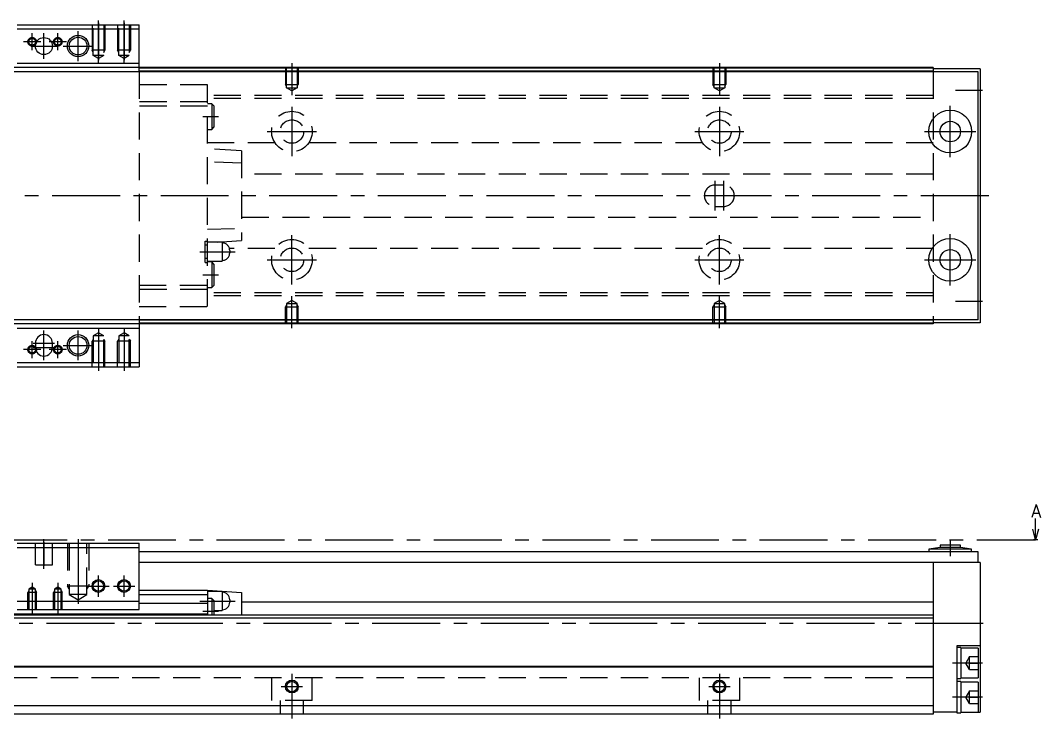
# Model space of a CAD drawing. Extents: x -2 to 720, y -8 to 279.
# Drawn here: x 481.3 to 719.9, y 9 to 172.3 of the extents above; entities that cross this region are included whole.
import ezdxf

# ---------------------------------------------------------------- set-up
doc = ezdxf.new("R2010")
doc.units = 0
doc.header["$LTSCALE"] = 0.5
doc.linetypes.add('CENTER', pattern=[50.8, 31.75, -6.35, 6.35, -6.35])
doc.linetypes.add('DASHED', pattern=[19.05, 12.7, -6.35])
for name, color, linetype in [('MSM_CENTER', 1, 'CENTER'), ('MSM_CONTINUOUS', 7, 'CONTINUOUS'), ('MSM_DASHED', 4, 'DASHED'), ('MSM_NARROW', 5, 'CONTINUOUS'), ('MSM_PART_NUMBER', 7, 'CONTINUOUS')]:
    doc.layers.add(name, color=color, linetype=linetype)
doc.styles.get("Standard").update_dxf_attribs({"font": 'txt.shx', "height": 3, "bigfont": 'bigfont.shx'})

msp = doc.modelspace()

# ---------------------------------------------------------------- linework, layer by layer
at = {"layer": 'MSM_CENTER'}
for p, q in [((499.51, 162.39), (499.51, 172.3)), ((505.51, 162.39), (505.51, 172.3)), ((494.76, 162.8), (494.76, 169.8)), ((499.51, 171.7), (499.51, 162.99)), ((505.51, 171.7), (505.51, 162.99)), ((486.01, 167.3), (482.01, 167.3)), ((484.01, 165.3), (484.01, 169.3)), ((486.76, 163.3), (486.76, 169.3)), ((486.76, 164.2), (486.76, 168.4)), ((492.01, 167.3), (488.01, 167.3)), ((490.01, 165.3), (490.01, 169.3)), ((494.76, 163.67), (494.76, 168.92)), ((483.76, 166.3), (489.76, 166.3)), ((484.66, 166.3), (488.86, 166.3)), ((491.26, 166.3), (498.26, 166.3)), ((492.14, 166.3), (497.39, 166.3)), ((544.76, 162.3), (544.76, 154.79)), ((644.76, 162.3), (644.76, 154.79)), ((700.01, 156), (706.26, 156)), ((544.76, 152.05), (544.76, 140.55)), ((644.76, 152.05), (644.76, 140.55)), ((698.76, 140.3), (698.76, 152.3)), ((523.94, 149.8), (527.59, 149.8)), ((539.01, 146.3), (550.51, 146.3)), ((639.01, 146.3), (650.51, 146.3)), ((692.76, 146.3), (704.76, 146.3)), ((643.76, 127.8), (643.76, 134.8)), ((645.76, 127.8), (645.76, 134.8)), ((707.76, 131.3), (256.26, 131.3)), ((544.76, 110.55), (544.76, 122.05)), ((644.76, 110.55), (644.76, 122.05)), ((698.76, 110.3), (698.76, 122.3)), ((523.23, 118.2), (531.5, 118.2)), ((539.01, 116.3), (550.51, 116.3)), ((639.01, 116.3), (650.51, 116.3)), ((692.76, 116.3), (704.76, 116.3)), ((523.94, 112.8), (527.59, 112.8)), ((544.76, 100.3), (544.76, 107.81)), ((644.76, 100.3), (644.76, 107.81)), ((700.01, 106.6), (706.26, 106.6)), ((486.76, 92.8), (486.76, 99.8)), ((486.76, 93.7), (486.76, 98.9)), ((494.76, 92.8), (494.76, 99.8)), ((494.76, 93.67), (494.76, 98.92)), ((499.51, 100.21), (499.51, 90.3)), ((499.51, 99.61), (499.51, 90.9)), ((505.51, 100.21), (505.51, 90.3)), ((505.51, 99.61), (505.51, 90.9)), ((484.01, 93.3), (484.01, 97.3)), ((484.26, 96.8), (489.26, 96.8)), ((484.26, 95.8), (489.26, 95.8)), ((484.66, 96.8), (488.86, 96.8)), ((484.66, 95.8), (488.86, 95.8)), ((490.01, 93.3), (490.01, 97.3)), ((491.26, 96.3), (498.26, 96.3)), ((492.14, 96.3), (497.39, 96.3)), ((486.01, 95.3), (482.01, 95.3)), ((492.01, 95.3), (488.01, 95.3)), ((247.76, 50.8), (718.71, 50.8)), ((486.76, 44), (486.76, 51)), ((486.76, 50.25), (486.76, 44.75)), ((494.76, 51), (494.76, 35.81)), ((494.76, 50.66), (494.76, 36.15)), ((698.76, 50.6), (698.76, 47)), ((484.01, 40.76), (484.01, 33.5)), ((490.01, 40.76), (490.01, 33.5)), ((499.51, 37.5), (499.51, 42.5)), ((505.51, 37.5), (505.51, 42.5)), ((497.01, 40), (502.01, 40)), ((503.01, 40), (508.01, 40)), ((523.23, 36.5), (531.5, 36.5)), ((523.94, 34.1), (527.59, 34.1)), ((258.76, 31.3), (707.76, 31.3)), ((706.26, 22), (699.26, 22)), ((544.76, 19.5), (544.76, 9)), ((644.76, 19.5), (644.76, 9)), ((542.26, 16.5), (547.26, 16.5)), ((642.26, 16.5), (647.26, 16.5)), ((706.26, 14), (699.26, 14))]:
    msp.add_line(p, q, dxfattribs=at)
at = {"layer": 'MSM_CONTINUOUS'}
for p, q in [((480.51, 171.3), (509.01, 171.3)), ((480.51, 170.3), (509.01, 170.3)), ((509.01, 160.3), (509.01, 171.3)), ((480.51, 162.3), (509.01, 162.3)), ((705.26, 160.3), (283.26, 160.3)), ((694.76, 161.3), (294.76, 161.3)), ((694.76, 161.1), (509.01, 161.1)), ((694.76, 160.4), (509.01, 160.4)), ((694.76, 161.3), (694.76, 160.3)), ((705.76, 161), (694.76, 161)), ((705.26, 102.3), (705.26, 160.3)), ((705.76, 161), (705.76, 101.6)), ((705.26, 102.3), (283.26, 102.3)), ((694.76, 101.3), (294.76, 101.3)), ((480.51, 100.3), (509.01, 100.3)), ((509.01, 102.3), (509.01, 91.3)), ((694.76, 102.2), (509.01, 102.2)), ((694.76, 101.5), (509.01, 101.5)), ((694.76, 102.3), (694.76, 101.3)), ((705.76, 101.6), (694.76, 101.6)), ((484.76, 96.8), (484.76, 95.8)), ((488.76, 95.8), (488.76, 96.8)), ((480.51, 92.3), (509.01, 92.3)), ((480.51, 91.3), (509.01, 91.3)), ((718.71, 50.8), (718.71, 55.8)), ((718.71, 50.8), (718.04, 53.3)), ((719.38, 53.3), (718.71, 50.8)), ((719.21, 50.8), (718.21, 50.8)), ((480.51, 50), (509.01, 50)), ((480.51, 49), (509.01, 49)), ((509.01, 34.5), (509.01, 50)), ((705.26, 48), (509.01, 48)), ((696.36, 49), (693.76, 48.6)), ((693.76, 48.6), (693.76, 48)), ((703.76, 48.6), (693.76, 48.6)), ((696.36, 49.6), (696.36, 49)), ((701.16, 49.6), (696.36, 49.6)), ((701.16, 49), (696.36, 49)), ((701.16, 49), (701.16, 49.6)), ((703.76, 48.6), (701.16, 49)), ((703.76, 48), (703.76, 48.6)), ((705.26, 45.5), (705.26, 48)), ((705.76, 45.5), (509.01, 45.5)), ((694.76, 45.5), (694.76, 10)), ((705.76, 45.5), (705.76, 10.5)), ((509.01, 39), (525.01, 39)), ((525.01, 39), (533.01, 38.5)), ((525.01, 39), (525.01, 33.2)), ((528.46, 38.75), (525.01, 38.75)), ((528.46, 38.75), (528.46, 34.25)), ((533.01, 38.5), (533.01, 33.2)), ((480.51, 36.5), (509.01, 36.5)), ((509.01, 38), (525.01, 38)), ((509.01, 36), (525.01, 36)), ((526.01, 37.1), (525.01, 37.1)), ((526.51, 36.6), (526.01, 37.1)), ((526.01, 37.1), (526.01, 33.2)), ((526.51, 36.6), (526.51, 33.2)), ((530.21, 36.8), (530.21, 36.2)), ((533.01, 36.3), (694.76, 36.3)), ((464.51, 33.5), (525.01, 33.5)), ((480.51, 34.5), (509.01, 34.5)), ((526.51, 34.25), (528.46, 34.25)), ((694.76, 33.2), (294.76, 33.2)), ((694.76, 32.5), (294.76, 32.5)), ((705.76, 26), (700.26, 26)), ((700.26, 26), (700.26, 10.35)), ((701.26, 25.65), (700.26, 25.65)), ((701.26, 25.65), (701.26, 18.35)), ((705.26, 25.5), (701.26, 25.5)), ((705.26, 25.5), (705.26, 18.5)), ((694.76, 21.2), (294.76, 21.2)), ((694.76, 21), (294.76, 21)), ((700.26, 18.35), (701.26, 18.35)), ((701.26, 17.65), (700.26, 17.65)), ((701.26, 18.5), (705.26, 18.5)), ((701.26, 17.65), (701.26, 10.35)), ((705.26, 17.5), (701.26, 17.5)), ((705.26, 17.5), (705.26, 10.5)), ((694.76, 12), (285.26, 12)), ((694.76, 10), (294.76, 10)), ((700.26, 10.5), (694.76, 10.5)), ((700.26, 10.35), (701.26, 10.35)), ((701.26, 10.5), (705.76, 10.5))]:
    msp.add_line(p, q, dxfattribs=at)
for centre, radius in [((486.76, 166.3), 2), ((494.76, 166.3), 2.07), ((698.76, 146.3), 5), ((698.76, 146.3), 2.4), ((698.76, 116.3), 5), ((698.76, 116.3), 2.4), ((494.76, 96.3), 2.07), ((499.51, 40), 1.23), ((505.51, 40), 1.23), ((544.76, 16.5), 1.23), ((644.76, 16.5), 1.23)]:
    msp.add_circle(centre, radius, dxfattribs=at)
for centre, radius, start, end in [((486.76, 96.8), 2, 0, 180), ((486.76, 95.8), 2, 180, 0), ((528.46, 36.8), 1.75, 0, 90), ((528.46, 36.2), 1.75, 270, 0)]:
    msp.add_arc(centre, radius, start, end, dxfattribs=at)
at = {"layer": 'MSM_DASHED'}
for p, q in [((498.01, 171.3), (498.01, 165.3)), ((498.28, 164.1), (498.28, 171.3)), ((500.74, 171.3), (500.74, 164.1)), ((501.01, 171.3), (501.01, 165.3)), ((504.01, 171.3), (504.01, 165.3)), ((504.28, 164.1), (504.28, 171.3)), ((506.74, 171.3), (506.74, 164.1)), ((507.01, 171.3), (507.01, 165.3)), ((501.01, 165.3), (498.01, 165.3)), ((498.28, 164.83), (498.01, 165.3)), ((500.74, 164.83), (501.01, 165.3)), ((507.01, 165.3), (504.01, 165.3)), ((504.28, 164.83), (504.01, 165.3)), ((506.74, 164.83), (507.01, 165.3)), ((500.74, 164.1), (498.28, 164.1)), ((499.51, 163.39), (498.28, 164.1)), ((500.74, 164.1), (499.51, 163.39)), ((506.74, 164.1), (504.28, 164.1)), ((505.51, 163.39), (504.28, 164.1)), ((506.74, 164.1), (505.51, 163.39)), ((509.01, 160.3), (509.01, 102.3)), ((543.26, 161.3), (543.26, 157.3)), ((543.53, 156.5), (543.53, 161.3)), ((545.99, 161.3), (545.99, 156.5)), ((546.26, 161.3), (546.26, 157.3)), ((643.26, 161.3), (643.26, 157.3)), ((643.53, 156.5), (643.53, 161.3)), ((645.99, 161.3), (645.99, 156.5)), ((646.26, 161.3), (646.26, 157.3)), ((694.76, 160.3), (694.76, 102.3)), ((525.01, 157.2), (509.01, 157.2)), ((525.01, 105.4), (525.01, 157.2)), ((543.53, 156.83), (543.26, 157.3)), ((543.26, 157.3), (546.26, 157.3)), ((543.53, 156.5), (545.99, 156.5)), ((544.76, 155.79), (543.53, 156.5)), ((545.99, 156.5), (544.76, 155.79)), ((545.99, 156.83), (546.26, 157.3)), ((643.53, 156.83), (643.26, 157.3)), ((643.26, 157.3), (646.26, 157.3)), ((643.53, 156.5), (645.99, 156.5)), ((644.76, 155.79), (643.53, 156.5)), ((645.99, 156.5), (644.76, 155.79)), ((645.99, 156.83), (646.26, 157.3)), ((525.01, 153.25), (509.01, 153.25)), ((694.76, 154.75), (525.01, 154.75)), ((694.76, 154.05), (525.01, 154.05)), ((526.01, 152.8), (525.01, 152.8)), ((526.51, 152.3), (526.01, 152.8)), ((526.01, 152.8), (526.01, 146.8)), ((525.01, 152.25), (509.01, 152.25)), ((526.51, 152.3), (526.51, 147.3)), ((525.01, 146.8), (526.01, 146.8)), ((526.01, 146.8), (526.51, 147.3)), ((540.81, 143.66), (525.01, 143.66)), ((640.81, 143.66), (548.71, 143.66)), ((694.76, 143.66), (648.71, 143.66)), ((533.01, 141.77), (525.01, 142.3)), ((533.01, 141.77), (533.01, 120.83)), ((533.01, 138.9), (525.01, 139.16)), ((694.76, 136.3), (533.01, 136.3)), ((645.76, 133.8), (643.76, 133.8)), ((643.76, 128.8), (645.76, 128.8)), ((533.01, 126.3), (694.76, 126.3)), ((525.01, 123.44), (533.01, 123.7)), ((524.51, 120.7), (525.01, 120.7)), ((524.51, 115.7), (524.51, 120.7)), ((525.01, 119.7), (524.51, 119.7)), ((528.46, 120.45), (525.01, 120.45)), ((527.27, 120.45), (533.01, 120.83)), ((528.46, 120.45), (528.46, 115.95)), ((540.81, 118.94), (530.15, 118.94)), ((530.21, 118.5), (530.21, 117.9)), ((640.81, 118.94), (548.71, 118.94)), ((694.76, 118.94), (648.71, 118.94)), ((524.51, 116.7), (525.01, 116.7)), ((524.51, 115.7), (525.01, 115.7)), ((525.01, 115.95), (528.46, 115.95)), ((526.01, 115.8), (525.01, 115.8)), ((526.01, 115.8), (526.01, 109.8)), ((526.51, 115.3), (526.01, 115.8)), ((526.51, 115.3), (526.51, 110.3)), ((509.01, 110.35), (525.01, 110.35)), ((525.01, 109.8), (526.01, 109.8)), ((526.01, 109.8), (526.51, 110.3)), ((525.01, 109.35), (509.01, 109.35)), ((694.76, 108.55), (525.01, 108.55)), ((694.76, 107.85), (525.01, 107.85)), ((509.01, 105.4), (525.01, 105.4)), ((543.53, 105.77), (543.26, 105.3)), ((543.26, 101.3), (543.26, 105.3)), ((543.26, 105.3), (546.26, 105.3)), ((544.76, 106.81), (543.53, 106.1)), ((543.53, 106.1), (543.53, 101.3)), ((543.53, 106.1), (545.99, 106.1)), ((545.99, 106.1), (544.76, 106.81)), ((545.99, 101.3), (545.99, 106.1)), ((545.99, 105.77), (546.26, 105.3)), ((546.26, 101.3), (546.26, 105.3)), ((643.53, 105.77), (643.26, 105.3)), ((643.26, 101.3), (643.26, 105.3)), ((643.26, 105.3), (646.26, 105.3)), ((644.76, 106.81), (643.53, 106.1)), ((643.53, 106.1), (643.53, 101.3)), ((643.53, 106.1), (645.99, 106.1)), ((645.99, 106.1), (644.76, 106.81)), ((645.99, 101.3), (645.99, 106.1)), ((645.99, 105.77), (646.26, 105.3)), ((646.26, 101.3), (646.26, 105.3)), ((499.51, 99.21), (498.28, 98.5)), ((500.74, 98.5), (498.28, 98.5)), ((498.28, 98.5), (498.28, 91.3)), ((500.74, 98.5), (499.51, 99.21)), ((500.74, 91.3), (500.74, 98.5)), ((505.51, 99.21), (504.28, 98.5)), ((506.74, 98.5), (504.28, 98.5)), ((504.28, 98.5), (504.28, 91.3)), ((506.74, 98.5), (505.51, 99.21)), ((506.74, 91.3), (506.74, 98.5)), ((498.28, 97.77), (498.01, 97.3)), ((501.01, 97.3), (498.01, 97.3)), ((498.01, 91.3), (498.01, 97.3)), ((500.74, 97.77), (501.01, 97.3)), ((501.01, 91.3), (501.01, 97.3)), ((504.28, 97.77), (504.01, 97.3)), ((507.01, 97.3), (504.01, 97.3)), ((504.01, 91.3), (504.01, 97.3)), ((506.74, 97.77), (507.01, 97.3)), ((507.01, 91.3), (507.01, 97.3)), ((484.76, 45), (484.76, 50)), ((488.76, 45), (488.76, 50)), ((492.26, 50), (492.26, 40)), ((492.69, 50), (492.69, 38)), ((496.83, 38), (496.83, 50)), ((497.26, 50), (497.26, 40)), ((484.76, 45), (488.76, 45)), ((483.23, 38.87), (483.01, 38.5)), ((485.01, 38.5), (483.01, 38.5)), ((483.01, 34.5), (483.01, 38.5)), ((484.01, 39.76), (483.23, 39.31)), ((484.79, 39.31), (483.23, 39.31)), ((483.23, 39.31), (483.23, 34.5)), ((484.79, 39.31), (484.01, 39.76)), ((484.79, 34.5), (484.79, 39.31)), ((484.79, 38.87), (485.01, 38.5)), ((485.01, 34.5), (485.01, 38.5)), ((489.23, 38.87), (489.01, 38.5)), ((491.01, 38.5), (489.01, 38.5)), ((489.01, 34.5), (489.01, 38.5)), ((490.01, 39.76), (489.23, 39.31)), ((490.79, 39.31), (489.23, 39.31)), ((489.23, 39.31), (489.23, 34.5)), ((490.79, 39.31), (490.01, 39.76)), ((490.79, 34.5), (490.79, 39.31)), ((490.79, 38.87), (491.01, 38.5)), ((491.01, 34.5), (491.01, 38.5)), ((497.26, 40), (492.26, 40)), ((492.69, 39.25), (492.26, 40)), ((496.83, 39.25), (497.26, 40)), ((496.83, 38), (492.69, 38)), ((492.69, 38), (494.76, 36.81)), ((494.76, 36.81), (496.83, 38)), ((703.26, 23.5), (702.4, 22)), ((703.26, 20.5), (702.4, 22)), ((703.26, 20.5), (703.26, 23.5)), ((703.26, 23.5), (705.26, 23.5)), ((703.26, 22), (705.26, 22)), ((703.26, 20.5), (705.26, 20.5)), ((694.76, 18.5), (294.76, 18.5)), ((540.01, 18.5), (540.01, 13.2)), ((549.51, 13.2), (549.51, 18.5)), ((640.01, 18.5), (640.01, 13.2)), ((649.51, 13.2), (649.51, 18.5)), ((703.26, 15.5), (702.4, 14)), ((703.26, 12.5), (703.26, 15.5)), ((703.26, 15.5), (705.26, 15.5)), ((549.51, 13.2), (540.01, 13.2)), ((542.01, 13.2), (542.01, 10)), ((547.51, 10), (547.51, 13.2)), ((649.51, 13.2), (640.01, 13.2)), ((642.01, 13.2), (642.01, 10)), ((647.51, 10), (647.51, 13.2)), ((703.26, 12.5), (702.4, 14)), ((703.26, 14), (705.26, 14)), ((703.26, 12.5), (705.26, 12.5))]:
    msp.add_line(p, q, dxfattribs=at)
for centre, radius in [((484.01, 167.3), 1), ((484.01, 167.3), 0.784), ((490.01, 167.3), 1), ((490.01, 167.3), 0.784), ((544.76, 146.3), 4.75), ((644.76, 146.3), 4.75), ((544.76, 146.3), 2.75), ((644.76, 146.3), 2.75), ((544.76, 116.3), 4.75), ((644.76, 116.3), 4.75), ((544.76, 116.3), 2.75), ((644.76, 116.3), 2.75), ((484.01, 95.3), 1), ((484.01, 95.3), 0.784), ((490.01, 95.3), 1), ((490.01, 95.3), 0.784)]:
    msp.add_circle(centre, radius, dxfattribs=at)
for centre, radius, start, end in [((643.76, 131.3), 2.5, 90, 270), ((645.76, 131.3), 2.5, 270, 90), ((528.46, 118.5), 1.75, 0, 90), ((528.46, 117.9), 1.75, 270, 0)]:
    msp.add_arc(centre, radius, start, end, dxfattribs=at)
at = {"layer": 'MSM_NARROW'}
for centre, radius in [((494.76, 166.3), 2.5), ((494.76, 96.3), 2.5), ((499.51, 40), 1.5), ((505.51, 40), 1.5), ((544.76, 16.5), 1.5), ((644.76, 16.5), 1.5)]:
    msp.add_circle(centre, radius, dxfattribs=at)

# ---------------------------------------------------------------- texts
at = {"layer": 'MSM_PART_NUMBER'}
msp.add_text('A', height=3, dxfattribs=at).set_placement((717.7, 56.05))

doc.saveas('drawing.dxf')
